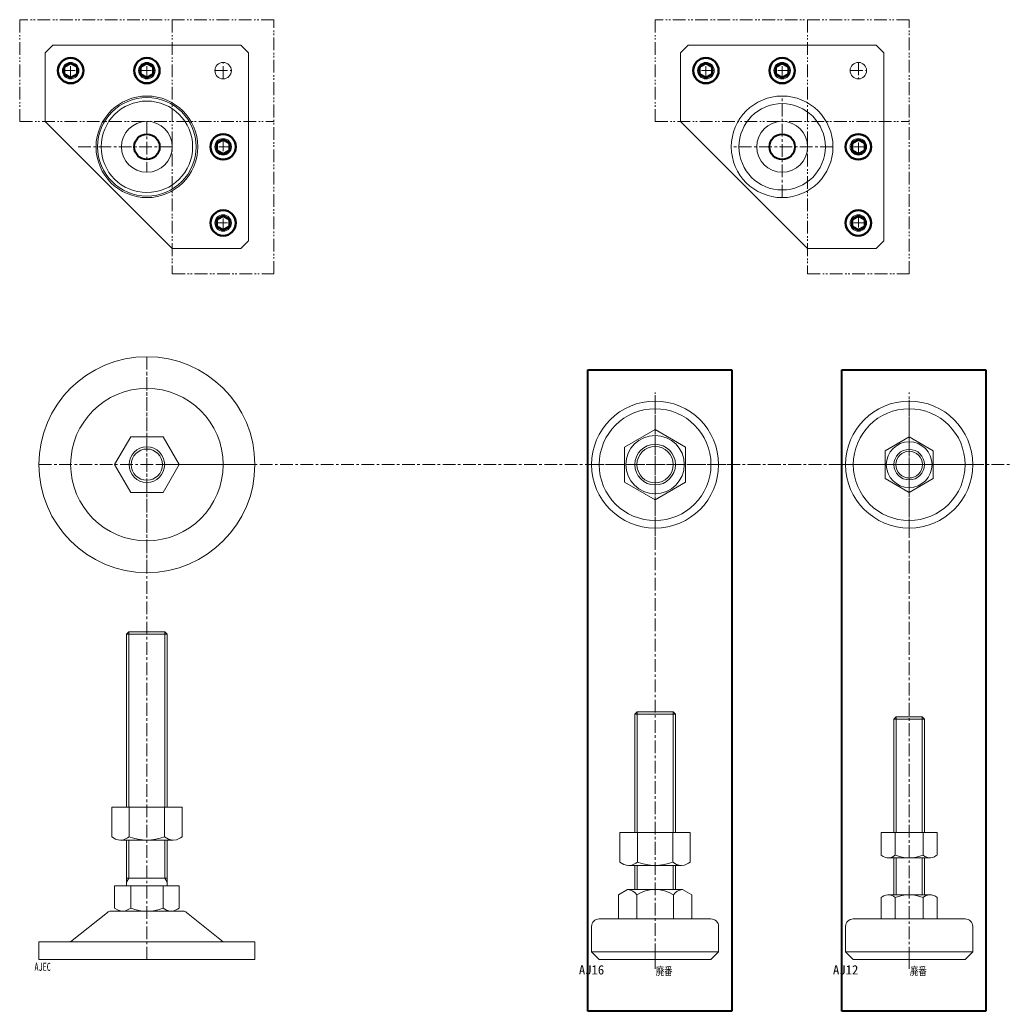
# Model space of a CAD drawing. Units: millimetres on the paper. Extents: x -645 to 466, y -571 to 602.
# Drawn here: x -644.5 to -257.5, y -440.8 to -50.5 of the extents above; entities that cross this region are included whole.
import ezdxf
from ezdxf.enums import TextEntityAlignment as Align

# ---------------------------------------------------------------- set-up
doc = ezdxf.new("R2010")
doc.units = ezdxf.units.MM
doc.linetypes.add('CHAIN1', pattern=[8, 5, -1, 1, -1])
doc.linetypes.add('DOUBLE_CHAIN1', pattern=[8.8, 5, -1, 0.6, -0.6, 0.6, -1])
for name, color, linetype, lineweight in [('0-0', 7, 'Continuous', 18), ('0-1', 4, 'Continuous', 18), ('0-2', 4, 'Continuous', 18), ('0-E', 134, 'Continuous', 40)]:
    doc.layers.add(name, color=color, linetype=linetype, lineweight=lineweight)
doc.layers.add('0-F', color=7, linetype='Continuous')
doc.styles.add('ＭＳ ゴシック', font='')
doc.styles.get('ＭＳ ゴシック').set_extended_font_data('MS Gothic')

msp = doc.modelspace()

# ---------------------------------------------------------------- linework, layer by layer
at = {"layer": '0-0'}
for p, q in [((-634.5, -63.5), (-631.5, -60.5)), ((-631.5, -60.5), (-557.5, -60.5)), ((-557.5, -60.5), (-554.5, -63.5)), ((-634.5, -90.5), (-634.5, -63.5)), ((-554.5, -63.5), (-554.5, -137.5)), ((-584.5, -140.5), (-634.5, -90.5)), ((-334.5, -140.5), (-384.5, -90.5)), ((-557.5, -140.5), (-584.5, -140.5)), ((-554.5, -137.5), (-557.5, -140.5)), ((-602.5, -292.4), (-602.5, -360.5)), ((-586.5, -360.5), (-586.5, -292.4)), ((-401.6, -323), (-402.5, -323.9)), ((-402.5, -323.9), (-402.5, -370.5)), ((-387.4, -323), (-401.6, -323)), ((-387.4, -323), (-386.5, -323.9)), ((-386.5, -323.9), (-386.5, -370.5)), ((-300.5, -370.5), (-300.5, -325.9)), ((-288.5, -325.9), (-288.5, -370.5)), ((-601.428, -372.14), (-601.428, -360.5)), ((-587.572, -360.5), (-587.572, -372.14)), ((-408.356, -382.14), (-408.356, -370.5)), ((-408.356, -370.5), (-380.644, -370.5)), ((-401.428, -382.14), (-401.428, -370.5)), ((-387.572, -382.14), (-387.572, -370.5)), ((-380.644, -382.14), (-380.644, -370.5)), ((-305.47, -379.363), (-305.47, -370.5)), ((-305.47, -370.5), (-283.53, -370.5)), ((-299.985, -379.363), (-299.985, -370.5)), ((-289.015, -379.363), (-289.015, -370.5)), ((-283.53, -379.363), (-283.53, -370.5)), ((-584.108, -373.5), (-604.892, -373.5)), ((-602.5, -373.5), (-602.5, -391.5)), ((-586.5, -391.5), (-586.5, -373.5)), ((-302.727, -380.5), (-286.273, -380.5)), ((-300.5, -395), (-300.5, -380.5)), ((-288.5, -380.5), (-288.5, -395)), ((-404.892, -383.5), (-384.108, -383.5)), ((-402.5, -383.5), (-402.5, -393)), ((-386.5, -383.5), (-386.5, -393)), ((-600.851, -391.5), (-600.851, -400.229)), ((-588.149, -400.229), (-588.149, -391.5)), ((-401.717, -395.083), (-401.717, -404.5)), ((-387.283, -404.5), (-387.283, -395.083)), ((-305.47, -404.5), (-305.47, -396.137)), ((-286.273, -395), (-302.727, -395)), ((-299.985, -396.137), (-299.985, -404.5)), ((-289.015, -396.137), (-289.015, -404.5)), ((-283.53, -404.5), (-283.53, -396.137)), ((-610.048, -401.938), (-624.5, -413.5)), ((-580.202, -401.5), (-608.798, -401.5)), ((-564.5, -413.5), (-578.952, -401.938)), ((-372.5, -404.5), (-416.5, -404.5)), ((-316.5, -404.5), (-272.5, -404.5)), ((-419.5, -407.5), (-419.5, -417.5)), ((-369.5, -417.5), (-369.5, -407.5)), ((-319.5, -407.5), (-319.5, -417.5)), ((-269.5, -407.5), (-269.5, -417.5)), ((-319.5, -417.5), (-269.5, -417.5))]:
    msp.add_line(p, q, dxfattribs=at)
for points in [[(-384.5, -90.5), (-384.5, -63.5), (-381.5, -60.5), (-307.5, -60.5), (-304.5, -63.5)], [(-304.5, -63.5), (-304.5, -137.5), (-307.5, -140.5), (-334.5, -140.5)], [(-586.5, -292.4), (-587.4, -291.5), (-601.6, -291.5), (-602.5, -292.4)], [(-300.5, -325.9), (-299.6, -325), (-289.4, -325), (-288.5, -325.9)], [(-608.356, -372.14), (-608.356, -360.5), (-580.644, -360.5), (-580.644, -372.14)], [(-608.356, -372.14), (-606.831, -373.085), (-605.247, -373.486), (-603.652, -373.331), (-602.095, -372.625), (-601.428, -372.14)], [(-587.572, -372.14), (-586.047, -373.085), (-584.462, -373.486), (-582.868, -373.331), (-581.31, -372.625), (-580.644, -372.14)], [(-408.356, -382.14), (-406.831, -383.085), (-405.247, -383.486), (-403.652, -383.331), (-402.095, -382.625), (-401.428, -382.14)], [(-387.572, -382.14), (-386.047, -383.085), (-384.462, -383.486), (-382.868, -383.331), (-381.31, -382.625), (-380.644, -382.14)], [(-305.47, -379.363), (-304.802, -379.881), (-304.072, -380.249), (-303.3, -380.455), (-302.512, -380.494), (-301.729, -380.363), (-300.978, -380.068), (-300.279, -379.616), (-299.985, -379.363)], [(-289.015, -379.363), (-288.348, -379.881), (-287.617, -380.249), (-286.846, -380.455), (-286.057, -380.494), (-285.275, -380.363), (-284.523, -380.068), (-283.824, -379.616), (-283.53, -379.363)], [(-607.202, -400.229), (-607.202, -391.5), (-581.798, -391.5), (-581.798, -400.229)], [(-408.934, -404.5), (-408.934, -395.083), (-405.325, -393), (-383.675, -393), (-380.066, -395.083), (-380.066, -404.5)], [(-299.985, -396.137), (-300.652, -395.619), (-301.383, -395.251), (-302.154, -395.045), (-302.943, -395.006), (-303.725, -395.137), (-304.477, -395.432), (-305.176, -395.884), (-305.47, -396.137)], [(-283.53, -396.137), (-284.198, -395.619), (-284.928, -395.251), (-285.7, -395.045), (-286.488, -395.006), (-287.271, -395.137), (-288.022, -395.432), (-288.721, -395.884), (-289.015, -396.137)], [(-607.202, -400.229), (-605.831, -401.1), (-604.406, -401.483), (-602.969, -401.364), (-601.564, -400.748), (-600.851, -400.229)], [(-588.149, -400.229), (-586.779, -401.1), (-585.353, -401.483), (-583.916, -401.364), (-582.512, -400.748), (-581.798, -400.229)], [(-269.5, -417.5), (-272.5, -420.5), (-316.5, -420.5), (-319.5, -417.5)]]:
    msp.add_lwpolyline(points, dxfattribs=at)
for points in [[(-581.798, -225.644), (-588.149, -236.644), (-600.851, -236.644), (-607.202, -225.644), (-600.851, -214.644), (-588.149, -214.644)], [(-394.5, -239.5), (-382.5, -232.572), (-382.5, -218.716), (-394.5, -211.787), (-406.5, -218.716), (-406.5, -232.572)], [(-294.5, -236.613), (-285, -231.129), (-285, -220.159), (-294.5, -214.674), (-304, -220.159), (-304, -231.129)], [(-552, -413.5), (-552, -420.5), (-637, -420.5), (-637, -413.5)], [(-372.5, -420.5), (-369.5, -417.5), (-419.5, -417.5), (-416.5, -420.5)]]:
    msp.add_lwpolyline(points, close=True, dxfattribs=at)
for centre, radius in [((-624.5, -70.5), 3.25), ((-594.5, -70.5), 3.25), ((-564.5, -70.5), 3.25), ((-374.5, -70.5), 3.25), ((-344.5, -70.5), 3.25), ((-314.5, -70.5), 3.25), ((-594.5, -100.5), 20), ((-594.5, -100.5), 19.4), ((-344.5, -100.5), 20), ((-594.5, -100.5), 18), ((-344.5, -100.5), 17), ((-594.5, -100.5), 10), ((-344.5, -100.5), 10), ((-564.5, -100.5), 3.25), ((-314.5, -100.5), 3.25), ((-564.5, -130.5), 3.25), ((-314.5, -130.5), 3.25), ((-594.5, -225.644), 42.5), ((-594.5, -225.644), 30), ((-394.5, -225.644), 25), ((-294.5, -225.644), 25), ((-394.5, -225.644), 22), ((-294.5, -225.644), 22), ((-394.5, -225.644), 11.5), ((-394.5, -225.644), 8), ((-294.5, -225.644), 9), ((-594.5, -225.644), 7), ((-294.5, -225.644), 6)]:
    msp.add_circle(centre, radius, dxfattribs=at)
at = {"layer": '0-0', "lineweight": 40}
for centre in [(-594.5, -100.5), (-344.5, -100.5)]:
    msp.add_circle(centre, 5, dxfattribs=at)
at = {"layer": '0-0'}
for centre, radius, start, end in [((-594.5, -355.179), 18.321, 247.78069, 292.2193), ((-394.5, -365.179), 18.321, 247.78069, 292.2193), ((-294.5, -366.704), 13.796, 246.57339, 293.42659), ((-405.325, -397.167), 4.167, 30, 90), ((-394.5, -406.542), 13.542, 57.79577, 122.20423), ((-383.675, -397.167), 4.167, 90, 150), ((-294.5, -408.796), 13.796, 66.57339, 113.42659), ((-608.798, -403.5), 2, 90, 128.65981), ((-594.5, -385), 16.5, 247.36305, 292.63696), ((-580.202, -403.5), 2, 51.34019, 90), ((-416.5, -407.5), 3, 90, 180), ((-372.5, -407.5), 3, 0, 90), ((-316.5, -407.5), 3, 90, 180), ((-272.5, -407.5), 3, 0, 90)]:
    msp.add_arc(centre, radius, start, end, dxfattribs=at)
at = {"layer": '0-1', "linetype": 'CHAIN1'}
for p, q in [((-624.5, -73.75), (-624.5, -67.25)), ((-594.5, -73.75), (-594.5, -67.25)), ((-564.5, -73.75), (-564.5, -67.25)), ((-374.5, -73.75), (-374.5, -67.25)), ((-344.5, -73.75), (-344.5, -67.25)), ((-314.5, -67.25), (-314.5, -73.75)), ((-627.75, -70.5), (-621.25, -70.5)), ((-597.75, -70.5), (-591.25, -70.5)), ((-567.75, -70.5), (-561.25, -70.5)), ((-371.25, -70.5), (-377.75, -70.5)), ((-341.25, -70.5), (-347.75, -70.5)), ((-317.75, -70.5), (-311.25, -70.5)), ((-344.5, -120.5), (-344.5, -80.5)), ((-594.5, -90.5), (-594.5, -110.5)), ((-564.5, -97.25), (-564.5, -103.75)), ((-314.5, -103.75), (-314.5, -97.25)), ((-584.5, -100.5), (-622.388, -100.5)), ((-561.25, -100.5), (-567.75, -100.5)), ((-324.5, -100.5), (-364.5, -100.5)), ((-311.25, -100.5), (-317.75, -100.5)), ((-564.5, -133.75), (-564.5, -127.25)), ((-314.5, -127.25), (-314.5, -133.75)), ((-567.75, -130.5), (-561.25, -130.5)), ((-311.25, -130.5), (-317.75, -130.5)), ((-594.5, -268.144), (-594.5, -183.144)), ((-594.5, -420.5), (-594.5, -189.915)), ((-394.5, -253.826), (-394.5, -197.212)), ((-394.5, -198.229), (-394.5, -420.5)), ((-294.5, -253.826), (-294.5, -197.212)), ((-294.5, -420.5), (-294.5, -200.309)), ((-637, -225.644), (-552, -225.644)), ((-590.07, -225.644), (26.398, -225.644)), ((-419.5, -225.644), (-366.574, -225.644)), ((-269.5, -225.644), (-324.449, -225.644)), ((-394.5, -323), (-394.5, -320.949)), ((-394.5, -424.185), (-394.5, -416.384)), ((-294.5, -424.185), (-294.5, -416.384))]:
    msp.add_line(p, q, dxfattribs=at)
at = {"layer": '0-1'}
for p, q in [((-602.5, -292.4), (-586.5, -292.4)), ((-601.6, -360.5), (-601.6, -291.5)), ((-587.4, -291.5), (-587.4, -360.5)), ((-402.5, -323.9), (-386.5, -323.9)), ((-401.6, -370.5), (-401.6, -323)), ((-387.4, -370.5), (-387.4, -323)), ((-288.5, -325.9), (-300.5, -325.9)), ((-299.6, -325), (-299.6, -370.5)), ((-289.4, -370.5), (-289.4, -325)), ((-601.6, -388.5), (-601.6, -373.5)), ((-587.4, -373.5), (-587.4, -388.5)), ((-299.6, -380.5), (-299.6, -395)), ((-289.4, -395), (-289.4, -380.5)), ((-401.6, -393), (-401.6, -383.5)), ((-387.4, -393), (-387.4, -383.5)), ((-602.5, -390.059), (-601.6, -388.5)), ((-586.5, -388.5), (-602.5, -388.5)), ((-587.4, -388.5), (-586.5, -390.059))]:
    msp.add_line(p, q, dxfattribs=at)
for centre, radius in [((-394.5, -225.644), 7.15), ((-594.5, -225.644), 6.15), ((-294.5, -225.644), 5.25)]:
    msp.add_circle(centre, radius, dxfattribs=at)
at = {"layer": '0-2', "linetype": 'DOUBLE_CHAIN1'}
for p, q in [((-644.5, -50.5), (-644.5, -90.5)), ((-544.5, -50.5), (-644.5, -50.5)), ((-584.5, -50.5), (-584.5, -150.5)), ((-394.5, -50.5), (-394.5, -90.5)), ((-294.5, -50.5), (-394.5, -50.5)), ((-334.5, -50.5), (-334.5, -150.5)), ((-294.5, -150.5), (-294.5, -50.5)), ((-644.5, -90.5), (-544.5, -90.5)), ((-394.5, -90.5), (-294.5, -90.5)), ((-334.5, -150.5), (-294.5, -150.5))]:
    msp.add_line(p, q, dxfattribs=at)
at = {"layer": '0-2', "color": 2, "lineweight": 50}
for p, q in [((-627, -69.057), (-624.5, -67.613)), ((-627, -71.943), (-627, -69.057)), ((-624.5, -67.613), (-622, -69.057)), ((-622, -69.057), (-622, -71.943)), ((-597, -69.057), (-594.5, -67.613)), ((-597, -71.943), (-597, -69.057)), ((-594.5, -67.613), (-592, -69.057)), ((-592, -69.057), (-592, -71.943)), ((-624.5, -73.387), (-627, -71.943)), ((-622, -71.943), (-624.5, -73.387)), ((-594.5, -73.387), (-597, -71.943)), ((-592, -71.943), (-594.5, -73.387)), ((-567, -99.057), (-564.5, -97.613)), ((-567, -101.943), (-567, -99.057)), ((-564.5, -97.613), (-562, -99.057)), ((-562, -99.057), (-562, -101.943)), ((-564.5, -103.387), (-567, -101.943)), ((-562, -101.943), (-564.5, -103.387)), ((-567, -129.057), (-564.5, -127.613)), ((-564.5, -127.613), (-562, -129.057)), ((-567, -131.943), (-567, -129.057)), ((-564.5, -133.387), (-567, -131.943)), ((-562, -131.943), (-564.5, -133.387)), ((-562, -129.057), (-562, -131.943))]:
    msp.add_line(p, q, dxfattribs=at)
at = {"layer": '0-2', "linetype": 'DOUBLE_CHAIN1'}
msp.add_lwpolyline([(-584.5, -150.5), (-544.5, -150.5), (-544.5, -50.5)], dxfattribs=at)
at = {"layer": '0-2', "color": 2, "lineweight": 50}
for points in [[(-372, -69.057), (-372, -71.943), (-374.5, -73.387), (-377, -71.943), (-377, -69.057), (-374.5, -67.613)], [(-342, -71.943), (-342, -69.057), (-344.5, -67.613), (-347, -69.057), (-347, -71.943), (-344.5, -73.387)], [(-312, -99.057), (-312, -101.943), (-314.5, -103.387), (-317, -101.943), (-317, -99.057), (-314.5, -97.613)], [(-314.5, -133.387), (-317, -131.943), (-317, -129.057), (-314.5, -127.613), (-312, -129.057), (-312, -131.943)]]:
    msp.add_lwpolyline(points, close=True, dxfattribs=at)
for centre in [(-624.5, -70.5), (-594.5, -70.5), (-374.5, -70.5), (-344.5, -70.5), (-564.5, -100.5), (-314.5, -100.5), (-564.5, -130.5), (-314.5, -130.5)]:
    msp.add_circle(centre, 5, dxfattribs=at)
at = {"layer": '0-E'}
for p, q in [((-421.005, -188.367), (-364.354, -188.367)), ((-421.005, -440.848), (-421.005, -188.367)), ((-364.354, -188.367), (-364.354, -440.848)), ((-321.005, -440.848), (-321.005, -188.367)), ((-321.005, -188.367), (-264.354, -188.367)), ((-264.354, -188.367), (-264.354, -440.848)), ((-364.354, -440.848), (-421.005, -440.848)), ((-264.354, -440.848), (-321.005, -440.848))]:
    msp.add_line(p, q, dxfattribs=at)

# ---------------------------------------------------------------- texts
at = {"layer": '0-0', "style": 'ＭＳ ゴシック'}
for s, p in [('AJ16', (-424.5, -427.5)), ('AJ12', (-324.5, -427.5))]:
    msp.add_text(s, height=3.666, dxfattribs=at).set_placement(p, align=Align.BOTTOM_LEFT)
at = {"layer": '0-E', "style": 'ＭＳ ゴシック', "width": 0.75}
for p in [(-394.221, -427.618), (-294.221, -427.618)]:
    msp.add_text('廃番', height=3.152, dxfattribs=at).set_placement(p, align=Align.BOTTOM_LEFT)
at = {"layer": '0-F', "style": 'ＭＳ ゴシック', "width": 0.75}
msp.add_text('AJEC', height=3.152, dxfattribs=at).set_placement((-638.754, -425.904), align=Align.BOTTOM_LEFT)

doc.saveas('drawing.dxf')
